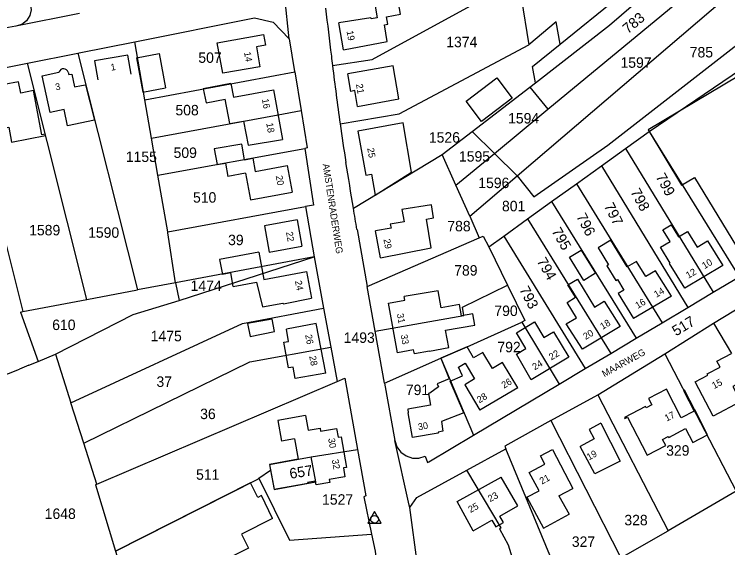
# Model space of a CAD drawing. Extents: x 191922 to 199923, y 328959 to 333350.
# Drawn here: x 193096.1 to 193280.5, y 329507.5 to 329645.3 of the extents above; entities that cross this region are included whole.
import ezdxf

# ---------------------------------------------------------------- set-up
doc = ezdxf.new("R2010")
doc.units = 0
for name, color, linetype in [('enkelbestemming', 7, 'Continuous'), ('Level 12', 7, 'Continuous'), ('Level 14', 7, 'Continuous'), ('Level 18', 7, 'Continuous'), ('Level 6', 7, 'Continuous'), ('maatvoering - maximum aantal wooneenheden', 7, 'Continuous'), ('Maatvoering_symbolen', 7, 'Continuous'), ('recreatiewoning', 7, 'Continuous')]:
    doc.layers.add(name, color=color, linetype=linetype)

# ---------------------------------------------------------------- blocks, each defined once
blk = doc.blocks.new('DC')
at = {"layer": 'Level 12'}
blk.add_lwpolyline([(-1.73, -1), (1.73, -1), (0, 2), (-1.73, -1)], dxfattribs=at)
blk.add_circle((0, 0), 1, dxfattribs=at)

msp = doc.modelspace()

# ---------------------------------------------------------------- linework, layer by layer
at = {"layer": 'Level 18'}
msp.add_lwpolyline([(193224.77, 329623.63), (193216.89, 329617.6), (193212.91, 329622.79)], dxfattribs=at)
at = {"layer": 'Level 6'}
for p, q in [((193237.17, 329637.54), (193286.18, 329677.2)), ((193167.12, 329638.88), (193164.66, 329662.15)), ((193226.29, 329654.23), (193229.13, 329637.4)), ((193112.97, 329645.46), (193096.51, 329642.19)), ((193096.51, 329642.19), (193089.4, 329640.85)), ((193112.87, 329635.28), (193127.24, 329638.14)), ((193129.84, 329623.19), (193127.24, 329638.14)), ((193167.12, 329638.88), (193168.55, 329630.51)), ((193099.49, 329632.6), (193112.52, 329635.21)), ((193112.52, 329635.21), (193112.87, 329635.28)), ((193112.52, 329635.21), (193127.95, 329574.04)), ((193082.99, 329629.29), (193099.49, 329632.6)), ((193114.85, 329571.57), (193099.49, 329632.6)), ((193129.84, 329623.19), (193168.57, 329630.39)), ((193168.55, 329630.51), (193168.57, 329630.39)), ((193168.57, 329630.39), (193170.25, 329620.42)), ((193082.99, 329629.29), (193098.32, 329568.46)), ((193229.36, 329626.42), (193230.79, 329627.52)), ((193214.41, 329614.97), (193229.36, 329626.42)), ((193229.36, 329626.42), (193234.04, 329620.73)), ((193131.57, 329613.27), (193129.84, 329623.19)), ((193131.57, 329613.27), (193164.27, 329619.32)), ((193164.27, 329619.32), (193170.25, 329620.42)), ((193170.25, 329620.42), (193170.26, 329620.38)), ((193170.26, 329620.38), (193171.82, 329610.73)), ((193220.2, 329609.31), (193234.04, 329620.73)), ((193206.71, 329609.08), (193214.41, 329614.97)), ((193214.41, 329614.97), (193220.2, 329609.31)), ((193254.1, 329610.58), (193260.2, 329614.98)), ((193260.2, 329614.98), (193283.41, 329577.43)), ((193133.23, 329603.74), (193131.57, 329613.27)), ((193133.23, 329603.74), (193171.23, 329610.63)), ((193171.82, 329610.73), (193171.23, 329610.63)), ((193171.23, 329610.63), (193173.46, 329595.98)), ((193247.87, 329606.11), (193254.1, 329610.58)), ((193254.1, 329610.58), (193276.74, 329573.45)), ((193183.74, 329595.15), (193206.71, 329609.08)), ((193210.24, 329601.08), (193206.71, 329609.08)), ((193210.24, 329601.08), (193220.2, 329609.31)), ((193220.2, 329609.31), (193226.08, 329603.56)), ((193241.41, 329601.47), (193247.87, 329606.11)), ((193247.87, 329606.11), (193270.19, 329569.55)), ((193135.79, 329589.06), (193133.23, 329603.74)), ((193213.8, 329593.09), (193226.08, 329603.56)), ((193213.8, 329593.09), (193210.24, 329601.08)), ((193234.99, 329596.86), (193241.41, 329601.47)), ((193241.41, 329601.47), (193263.56, 329565.59)), ((193135.79, 329589.06), (193171.38, 329595.59)), ((193173.46, 329595.98), (193171.38, 329595.59)), ((193171.38, 329595.59), (193173.57, 329582.6)), ((193228.78, 329592.4), (193234.99, 329596.86)), ((193234.99, 329596.86), (193256.85, 329561.59)), ((193213.8, 329593.09), (193216.29, 329587.53)), ((193222.64, 329587.98), (193228.78, 329592.4)), ((193228.78, 329592.4), (193250.27, 329557.67)), ((193135.82, 329588.82), (193135.79, 329589.06)), ((193137.8, 329575.9), (193135.82, 329588.82)), ((193184.68, 329589.65), (193187.32, 329574.9)), ((193218.71, 329585.15), (193222.64, 329587.98)), ((193222.64, 329587.98), (193243.63, 329553.72)), ((193187.32, 329574.9), (193216.29, 329587.53)), ((193218.71, 329585.15), (193223.55, 329575.32)), ((193173.57, 329582.6), (193137.8, 329575.9)), ((193138.7, 329571.36), (193173.57, 329582.6)), ((193173.57, 329582.6), (193175.99, 329569.38)), ((193276.74, 329573.45), (193283.41, 329577.43)), ((193276.74, 329573.45), (193283.41, 329577.43)), ((193137.8, 329575.9), (193127.95, 329574.04)), ((193137.8, 329575.9), (193138.7, 329571.36)), ((193114.85, 329571.57), (193127.95, 329574.04)), ((193189.37, 329563.41), (193187.32, 329574.9)), ((193270.19, 329569.55), (193276.74, 329573.45)), ((193270.19, 329569.55), (193276.74, 329573.45)), ((193098.32, 329568.46), (193114.85, 329571.57)), ((193276.81, 329565.45), (193286.47, 329571.38)), ((193263.56, 329565.59), (193270.19, 329569.55)), ((193263.56, 329565.59), (193270.19, 329569.55)), ((193097.68, 329568.33), (193098.32, 329568.46)), ((193097.68, 329568.33), (193102.25, 329555.57)), ((193175.99, 329569.38), (193177.93, 329559.23)), ((193189.37, 329563.41), (193212.33, 329567.45)), ((193227.25, 329565.76), (193236.96, 329549.74)), ((193256.85, 329561.59), (193263.56, 329565.59)), ((193256.85, 329561.59), (193263.56, 329565.59)), ((193264.24, 329557.55), (193276.81, 329565.45)), ((193276.81, 329565.45), (193281.48, 329557.63)), ((193191.78, 329549.93), (193189.37, 329563.41)), ((193250.27, 329557.67), (193256.85, 329561.59)), ((193250.27, 329557.67), (193256.85, 329561.59)), ((193177.93, 329559.23), (193179.55, 329550.4)), ((193102.25, 329555.57), (193106.74, 329557.44)), ((193106.74, 329557.44), (193110.74, 329544.89)), ((193243.63, 329553.72), (193250.27, 329557.67)), ((193243.63, 329553.72), (193250.27, 329557.67)), ((193246.94, 329547), (193264.24, 329557.55)), ((193264.24, 329557.55), (193282.71, 329522.05)), ((193099.84, 329554.58), (193102.25, 329555.57)), ((193191.78, 329549.93), (193206.32, 329556.41)), ((193206.32, 329556.41), (193214.8, 329536.53)), ((193090.88, 329551.01), (193097.46, 329553.63)), ((193099.84, 329554.58), (193097.46, 329553.63)), ((193236.96, 329549.74), (193243.63, 329553.72)), ((193236.96, 329549.74), (193243.63, 329553.72)), ((193179.55, 329550.4), (193181.53, 329551.24)), ((193181.53, 329551.24), (193184.84, 329532.84)), ((193117.39, 329523.88), (193179.55, 329550.4)), ((193191.78, 329549.93), (193194.43, 329535.13)), ((193214.8, 329536.53), (193236.96, 329549.74)), ((193214.8, 329536.53), (193236.96, 329549.74)), ((193234.81, 329540.29), (193246.94, 329547)), ((193246.94, 329547), (193265.06, 329511.87)), ((193114.06, 329534.44), (193110.74, 329544.89)), ((193234.81, 329540.29), (193252.87, 329504.86)), ((193203.27, 329529.66), (193214.8, 329536.53)), ((193203.27, 329529.66), (193214.8, 329536.53)), ((193117.39, 329523.88), (193114.06, 329534.44)), ((193198.2, 329518.47), (193194.43, 329535.13)), ((193198.2, 329518.47), (193194.43, 329535.13)), ((193172.85, 329530.92), (193184.84, 329532.84)), ((193184.84, 329532.84), (193187, 329520.85)), ((193213.03, 329527.52), (193223.18, 329532.99)), ((193238.28, 329496.47), (193223.18, 329532.99)), ((193162.07, 329528.99), (193172.85, 329530.92)), ((193162.07, 329528.99), (193162.3, 329527.54)), ((193202.93, 329529.45), (193203.27, 329529.66)), ((193202.93, 329529.45), (193203.27, 329529.66)), ((193159.32, 329525.4), (193162.3, 329527.54)), ((193200.17, 329520.43), (193213.03, 329527.52)), ((193221.98, 329512.59), (193213.03, 329527.52)), ((193117.07, 329523.74), (193117.39, 329523.88)), ((193117.07, 329523.74), (193122.29, 329506.57)), ((193282.71, 329522.05), (193265.06, 329511.87)), ((193187, 329520.85), (193186.45, 329520.61)), ((193186.45, 329520.61), (193188.46, 329510.99)), ((193198.29, 329517.85), (193200.17, 329520.43)), ((193198.29, 329517.85), (193198.2, 329518.47)), ((193198.29, 329517.85), (193198.2, 329518.47)), ((193203.28, 329482.05), (193198.29, 329517.85)), ((193203.28, 329482.05), (193198.29, 329517.85)), ((193252.87, 329504.86), (193265.06, 329511.87))]:
    msp.add_line(p, q, dxfattribs=at)
for points in [[(193230.79, 329627.52), (193249.9, 329642.45), (193272.89, 329662.27), (193279.89, 329667.9), (193279.4, 329668.5), (193288.89, 329675.49)], [(193094.28, 329668.78), (193100.2, 329648.01), (193100.44, 329646.45), (193100.12, 329644.91), (193099.28, 329643.58), (193098.02, 329642.64), (193096.51, 329642.19)], [(193226.08, 329603.56), (193280.36, 329649.97), (193286.14, 329654.42), (193284.57, 329656.44), (193287.14, 329658.53), (193298.79, 329666.99)], [(193234.04, 329620.73), (193273.26, 329653.18), (193277.04, 329656.5), (193283.29, 329661.52), (193282.47, 329662.58)], [(193226.08, 329603.56), (193230.38, 329598.08), (193249.54, 329611.44), (193292.9, 329645.17), (193308.2, 329657.53)], [(193178.34, 329632.05), (193188.61, 329633.59), (193226.29, 329654.23)], [(193260.2, 329614.98), (193284.07, 329631.18), (193292.21, 329634.6), (193314.72, 329649.94)], [(193127.24, 329638.14), (193158.15, 329644.32), (193163.04, 329643.23), (193167.12, 329638.88)], [(193237.17, 329637.54), (193236.14, 329643.29), (193229.13, 329637.4)], [(193180.31, 329616.98), (193195.6, 329619.55), (193229.13, 329637.4)], [(193230.79, 329627.52), (193230.07, 329631.81), (193237.17, 329637.54)], [(193216.29, 329587.53), (193217.32, 329587.97), (193218.71, 329585.15)], [(193212.33, 329567.45), (193211.95, 329569.6), (193223.55, 329575.32)], [(193223.55, 329575.32), (193228.08, 329566.13), (193227.25, 329565.76)], [(193106.74, 329557.44), (193126.85, 329567.69), (193138.7, 329571.36)], [(193110.74, 329544.89), (193155.11, 329565.38), (193175.99, 329569.38)], [(193206.32, 329556.41), (193213.11, 329559.36), (193227.25, 329565.76)], [(193114.06, 329534.44), (193156.96, 329555.52), (193177.93, 329559.23)], [(193234.81, 329540.29), (193222.86, 329533.73), (193223.18, 329532.99)], [(193194.43, 329535.13), (193194.99, 329533.53), (193196.01, 329532.17), (193197.39, 329531.18)], [(193194.43, 329535.13), (193194.99, 329533.53), (193196.01, 329532.17), (193197.39, 329531.18)], [(193162.3, 329527.54), (193163.24, 329522.49), (193174.01, 329524.45), (193172.85, 329530.92)], [(193197.39, 329531.18), (193198.99, 329530.64), (193200.69, 329530.6), (193202.32, 329531.08), (193202.93, 329529.45)], [(193197.39, 329531.18), (193198.99, 329530.64), (193200.69, 329530.6), (193202.32, 329531.08), (193202.93, 329529.45)], [(193122.29, 329506.57), (193159.04, 329525.2), (193159.32, 329525.4)], [(193159.32, 329525.4), (193167.2, 329509.46), (193188.46, 329510.99)], [(193221.98, 329512.59), (193221.48, 329512.31), (193223.71, 329508.25), (193233.55, 329476.11), (193228.59, 329474.26), (193233.54, 329466.52)], [(193188.46, 329510.99), (193189.37, 329506.57), (193189.54, 329505.13)]]:
    msp.add_lwpolyline(points, dxfattribs=at)
for centre, radius, start, end in [((194109.72, 329753.07), 939.19, 186.4946, 187.25452), ((193840.1, 329711.07), 666.46, 186.59977, 186.8089), ((193862.72, 329714.13), 689.28, 186.83892, 188.10285), ((193852.19, 329712.63), 678.66, 188.10273, 188.956), ((186406.13, 328494.91), 6866.34, 9.220641, 9.320713), ((192554.75, 329485.16), 638.53, 9.41798, 9.91861)]:
    msp.add_arc(centre, radius, start, end, dxfattribs=at)
at = {"layer": 'recreatiewoning'}
for p, q in [((193181.2, 329636.07), (193179.94, 329643.06)), ((193149.99, 329630.05), (193148.57, 329637.85)), ((193127.71, 329634.04), (193133.57, 329635.13)), ((193127.71, 329634.04), (193129.36, 329625.17)), ((193133.57, 329635.13), (193135.22, 329626.27)), ((193110.05, 329630.28), (193110.16, 329629.69)), ((193159.58, 329631.72), (193149.99, 329630.05)), ((193152.09, 329627.39), (193144.9, 329625.99)), ((193152.09, 329627.39), (193152.74, 329623.85)), ((193129.36, 329625.17), (193135.22, 329626.27)), ((193144.9, 329625.99), (193145.71, 329622.36)), ((193152.74, 329623.85), (193163.11, 329625.72)), ((193163.11, 329625.72), (193165.42, 329612.93)), ((193145.71, 329622.36), (193150.64, 329623.3)), ((193151.81, 329617.05), (193150.64, 329623.3)), ((193184.84, 329621.4), (193195.49, 329623.39)), ((193151.82, 329617.05), (193155.32, 329617.67)), ((193155.32, 329617.67), (193156.51, 329611.45)), ((193184.9, 329615.08), (193186.93, 329603.72)), ((193156.51, 329611.45), (193165.42, 329612.93)), ((193148.5, 329606.44), (193150.69, 329606.84)), ((193150.69, 329606.84), (193151.33, 329603.39)), ((193155.89, 329604.24), (193151.33, 329603.39)), ((193155.89, 329604.24), (193157.17, 329597.3)), ((193157.17, 329597.3), (193167.9, 329599.29)), ((193203.91, 329596.06), (193196.3, 329594.83)), ((193204.46, 329592.67), (193203.91, 329596.06)), ((193169.18, 329592.19), (193170.44, 329585.32)), ((193190.75, 329582.34), (193189.5, 329589.33)), ((193159.31, 329583.78), (193149.15, 329581.88)), ((193159.31, 329583.78), (193160.63, 329576.73)), ((193149.15, 329581.88), (193149.87, 329578.03)), ((193279.22, 329580.34), (193269.4, 329574.52)), ((193152.05, 329578.44), (193149.87, 329578.03)), ((193152.7, 329574.98), (193152.05, 329578.44)), ((193265.96, 329572.47), (193256.16, 329566.64)), ((193163.36, 329563.3), (193162.74, 329566.54)), ((193252.72, 329564.59), (193242.93, 329558.75)), ((193167, 329560.77), (193166.43, 329563.89)), ((193203.38, 329558.27), (193208.37, 329559.15)), ((193239.47, 329556.7), (193229.68, 329550.85)), ((193226.23, 329548.8), (193216.44, 329542.97)), ((193197.79, 329543.29), (193197.9, 329542.35)), ((193171.34, 329541.66), (193164.19, 329540.34)), ((193164.19, 329540.34), (193165.15, 329535.03)), ((193247.68, 329539.61), (193252.67, 329529.86)), ((193168.49, 329535.63), (193165.15, 329535.03)), ((193168.49, 329535.63), (193169.45, 329530.31)), ((193232.12, 329531.2), (193235.19, 329532.81)), ((193235.19, 329532.81), (193240.48, 329522.76)), ((193233.24, 329529.08), (193232.12, 329531.2)), ((193169.45, 329530.31), (193162.07, 329528.99)), ((193162.07, 329528.99), (193163.24, 329522.49)), ((193229.2, 329526.91), (193233.24, 329529.08)), ((193210.54, 329519.43), (193221.98, 329525.7)), ((193226.28, 329518.29), (193221.98, 329525.7)), ((193231.73, 329522.2), (193229.2, 329526.91)), ((193171.95, 329524.06), (193163.24, 329522.49)), ((193228.59, 329520.53), (193231.73, 329522.2)), ((193236.86, 329520.86), (193240.48, 329522.76)), ((193228.59, 329520.53), (193232.84, 329512.54)), ((193236.86, 329520.86), (193239.54, 329516.11)), ((193214.71, 329511.82), (193210.54, 329519.43)), ((193232.84, 329512.54), (193239.54, 329516.11)), ((193214.71, 329511.82), (193219.54, 329514.59))]:
    msp.add_line(p, q, dxfattribs=at)
for points in [[(193195.95, 329645.25), (193195.26, 329649.24), (193189.28, 329647.84), (193189.87, 329644.38), (193188.32, 329644.11), (193188.28, 329644.38), (193179.94, 329643.06)], [(193181.2, 329636.07), (193192.5, 329638.2), (193191.75, 329642.51), (193192.67, 329642.67), (193192.34, 329644.62), (193195.95, 329645.25)], [(193148.57, 329637.85), (193160.54, 329640.03), (193161.02, 329637.28), (193158.69, 329636.84), (193159.58, 329631.72)], [(193323.84, 329639.49), (193312.98, 329630.95), (193314.65, 329628.82), (193321.63, 329634.25), (193326.32, 329628.76), (193317.36, 329621.83), (193312.77, 329628.03), (193311.6, 329627.09), (193303.21, 329641.11), (193292.61, 329634.84), (193291.14, 329637.32), (193285.93, 329634.22), (193287.4, 329631.74), (193259.94, 329615.42), (193268.58, 329601.14), (193271.87, 329603.13), (193282.78, 329585.28)], [(193126.3, 329629.81), (193125.42, 329634.74), (193116.85, 329633.21), (193117.73, 329628.29)], [(193114.47, 329627.05), (193116.8, 329617.93), (193109.86, 329616.45), (193108.96, 329620.65), (193105.36, 329619.88), (193103.33, 329629.39), (193107.65, 329630.34)], [(193195.49, 329623.39), (193194.02, 329631.93), (193182.32, 329629.87)], [(193110.16, 329629.69), (193110.94, 329629.83), (193111.65, 329626.52), (193113.46, 329626.86), (193114.47, 329627.05)], [(193184.84, 329621.4), (193184.12, 329625.53), (193183.1, 329625.34), (193182.32, 329629.87)], [(193212.91, 329622.79), (193220.8, 329628.83), (193224.77, 329623.63)], [(193104.14, 329613.94), (193104.08, 329614.25), (193103.23, 329614.09), (193101.02, 329625.53), (193097.78, 329624.9), (193097.21, 329627.85), (193093.51, 329627.13), (193093.35, 329627.97), (193092.83, 329627.87), (193093.01, 329626.94), (193090.68, 329626.49), (193090.51, 329627.42), (193090, 329627.32), (193090.16, 329626.49), (193086.42, 329625.76), (193088.47, 329614.94), (193094.68, 329616.11), (193095.41, 329612.24), (193104.14, 329613.94)], [(193198.79, 329604.46), (193196.6, 329617.19), (193184.9, 329615.08)], [(193155.64, 329607.68), (193154.93, 329611.71), (193147.74, 329610.47), (193148.5, 329606.44)], [(193155.64, 329607.68), (193157.75, 329608.08), (193158.39, 329604.64), (193166.63, 329606.17), (193167.9, 329599.29)], [(193186.93, 329603.72), (193188.44, 329603.97), (193189.33, 329598.55), (193198.79, 329604.46)], [(193196.3, 329594.83), (193196.87, 329591.67), (193193.29, 329591.03), (193193.47, 329590.03), (193189.49, 329589.32)], [(193169.18, 329592.19), (193160.74, 329590.63), (193161.95, 329583.83), (193170.44, 329585.32)], [(193190.75, 329582.34), (193203.88, 329584.93), (193202.62, 329592.34), (193204.46, 329592.67)], [(193269.4, 329574.52), (193265.43, 329580.89), (193265.61, 329581), (193263.12, 329585.07), (193265.58, 329586.53), (193263.73, 329589.59), (193265.92, 329590.89), (193267.79, 329587.79), (193270.1, 329589.17), (193272.56, 329585.13), (193275.29, 329586.76), (193279.22, 329580.34)], [(193265.96, 329572.47), (193261.82, 329579.01), (193259.31, 329577.5), (193256.88, 329581.43), (193254.51, 329580.01), (193250.29, 329586.89), (193247.01, 329584.91), (193249.69, 329580.54), (193249.23, 329580.26), (193251.54, 329576.5), (193251.97, 329576.76), (193253.65, 329574.02), (193252.22, 329573.15), (193256.16, 329566.64)], [(193246.31, 329578.38), (193243.27, 329576.53), (193239.59, 329582.52), (193242.63, 329584.37), (193246.31, 329578.38)], [(193160.63, 329576.73), (193171.64, 329578.79), (193172.92, 329571.93)], [(193242.93, 329558.75), (193238.78, 329565.28), (193241.43, 329566.88), (193238.96, 329570.83), (193241.14, 329572.15), (193239.18, 329575.33), (193241.64, 329576.82), (193246.08, 329569.63), (193248.57, 329571.14), (193252.72, 329564.59)], [(193152.7, 329574.98), (193158.73, 329576.03), (193160.27, 329569.65), (193165.47, 329570.64), (193165.68, 329570.5), (193172.92, 329571.93)], [(193215.14, 329564.97), (193214.63, 329567.86), (193211.7, 329567.34), (193211.18, 329570.3), (193206.45, 329569.46), (193205.68, 329573.82), (193196.83, 329572.37)], [(193203.38, 329558.27), (193199.5, 329557.57), (193199.32, 329558.55), (193195.16, 329557.8), (193192.85, 329570.63), (193197.01, 329571.38), (193196.83, 329572.37)], [(193162.74, 329566.54), (193156.41, 329565.41), (193157.08, 329562.05), (193163.36, 329563.3)], [(193229.68, 329550.85), (193225.86, 329557.44), (193228.3, 329558.89), (193225.87, 329563.01), (193230.53, 329565.79), (193232.93, 329561.78), (193235.44, 329563.26), (193239.47, 329556.7)], [(193176.62, 329552.54), (193174.16, 329565.37), (193166.43, 329563.89)], [(193208.37, 329559.15), (193207.58, 329563.62), (193215.14, 329564.97)], [(193176.62, 329552.54), (193168.69, 329551.15), (193168.15, 329554.11), (193166.96, 329553.89), (193165.8, 329560.55), (193167, 329560.77)], [(193226.23, 329548.8), (193222.24, 329555.34), (193219.67, 329553.8), (193217.22, 329557.92), (193214.81, 329556.49), (193213.11, 329559.36), (193206.32, 329556.41), (193208.54, 329551.12), (193205.37, 329549.79), (193205.71, 329549.02), (193203.5, 329547.36), (193203.15, 329547.3), (193203.7, 329544.3), (193197.79, 329543.29)], [(193272.06, 329550.33), (193275.34, 329552.06), (193275.19, 329552.35), (193278.54, 329554.12), (193277.72, 329555.65), (193281.43, 329557.6)], [(193212.28, 329542.35), (193208.79, 329550.53), (193211.93, 329551.87), (193210.95, 329554.11), (193212.65, 329555.12), (193215.06, 329551.09), (193212.51, 329549.58), (193216.44, 329542.97)], [(193285.11, 329550.94), (193281.8, 329549.14), (193283.86, 329545.27), (193276.74, 329541.41), (193272.06, 329550.33)], [(193271.98, 329543.03), (193269.33, 329548.19), (193269.06, 329548.05), (193271.81, 329542.71), (193268.47, 329541), (193264.65, 329548.43), (193260.04, 329546.05), (193260.89, 329544.35), (193259.43, 329543.6), (193259.26, 329543.94), (193253.81, 329541.1), (193253.94, 329540.84), (193254.6, 329541.18), (193259.67, 329531.38), (193264.47, 329533.86), (193263.66, 329535.42), (193265.13, 329536.18), (193265.24, 329535.95), (193269.61, 329538.22), (193271.45, 329534.67), (193275.31, 329536.66), (193271.99, 329543.05)], [(193212.28, 329542.35), (193206.48, 329540.06), (193206.9, 329537.57), (193205.62, 329537.35), (193205.68, 329537.06), (193199.02, 329535.9), (193197.9, 329542.35)], [(193171.34, 329541.66), (193172.03, 329537.8), (193175.14, 329538.35), (193175.28, 329537.56), (193179.36, 329538.27), (193179.77, 329535.99), (193180.56, 329536.15), (193181.97, 329528.23), (193181.18, 329528.09), (193181.57, 329525.82), (193177.47, 329525.08), (193177.62, 329524.28), (193174.11, 329523.67), (193173.93, 329524.65), (193171.91, 329524.29), (193171.95, 329524.06)], [(193247.68, 329539.61), (193244.68, 329537.99), (193245.95, 329535.59), (193242.33, 329533.64)], [(193252.67, 329529.86), (193246.12, 329526.52), (193242.33, 329533.64)], [(193162.82, 329515.01), (193159.95, 329520.94), (193159.03, 329520.48), (193157.19, 329524.26), (193122.29, 329506.57), (193123.83, 329501.51)], [(193219.54, 329514.59), (193220.55, 329512.83), (193222.53, 329513.96), (193221.56, 329515.63), (193226.28, 329518.29)], [(193162.82, 329515.01), (193154.81, 329510.97), (193156.6, 329507.38), (193141.88, 329500), (193134.46, 329496.28)]]:
    msp.add_lwpolyline(points, dxfattribs=at)
msp.add_arc((193108.84, 329629.92), 1.26, 16.4162, 160.7255, dxfattribs=at)

# ---------------------------------------------------------------- block references
at = {"layer": 'Level 12'}
msp.add_blockref('DC', (193189.21, 329514.82), dxfattribs=at)

# ---------------------------------------------------------------- texts
at = {"layer": 'enkelbestemming'}
for s, rotation, p in [('783', 39.9456, (193254.7, 329640.07)), ('799', 297.9811, (193261.81, 329603.32)), ('798', 298.0319, (193255.28, 329599.41)), ('797', 296.9252, (193248.44, 329595.75)), ('796', 297.0257, (193241.29, 329593.05)), ('795', 299.8091, (193234.87, 329589.25)), ('794', 300.0162, (193231.05, 329581.49)), ('793', 297.646, (193226.53, 329574.17)), ('329', 0, (193264.58, 329531.24)), ('657', 9.1312, (193167.45, 329525.24)), ('328', 0, (193253.78, 329513.26)), ('327', 0, (193240.2, 329507.68))]:
    msp.add_text(s, height=2.7, rotation=rotation, dxfattribs=at).set_placement(p)
for s, p in [('1374', (193207.74, 329636.75)), ('785', (193270.68, 329634.11)), ('507', (193143.67, 329632.71)), ('1597', (193252.78, 329631.43)), ('508', (193137.75, 329619.15)), ('1594', (193223.73, 329617.05)), ('1526', (193203.25, 329612.1)), ('509', (193137.27, 329608.15)), ('1155', (193124.92, 329607.11)), ('1595', (193211.03, 329607.2)), ('1596', (193216.02, 329600.36)), ('510', (193142.29, 329596.6)), ('801', (193222.15, 329594.37)), ('788', (193208.02, 329589.19)), ('1589', (193099.94, 329588.15)), ('1590', (193115.18, 329587.53)), ('39', (193151.36, 329585.62)), ('789', (193209.8, 329577.76)), ('1474', (193141.68, 329573.79)), ('790', (193220.18, 329567.32)), ('610', (193105.9, 329563.69)), ('1475', (193131.36, 329560.8)), ('1493', (193181.24, 329560.38)), ('792', (193220.96, 329557.95)), ('37', (193132.84, 329549)), ('791', (193197.31, 329546.9)), ('36', (193144.14, 329540.69)), ('511', (193143.08, 329525.02)), ('1527', (193175.65, 329518.58)), ('1648', (193103.96, 329514.9))]:
    msp.add_text(s, height=2.7, dxfattribs=at).set_placement(p)
at = {"layer": 'Level 14'}
msp.add_text('517', height=2.7, rotation=31.033, dxfattribs=at).set_placement((193267.14, 329562.04))
at = {"layer": 'maatvoering - maximum aantal wooneenheden'}
for s, rotation, p in [('19', 280.1408, (193181.96, 329640.89)), ('14', 279.8486, (193155.48, 329635.42)), ('1', 10.0844, (193121.15, 329630.67)), ('3', 12.4231, (193106.9, 329625.57)), ('21', 279.7921, (193184.41, 329627.16)), ('16', 280.2536, (193160.09, 329623.32)), ('18', 280.2536, (193161.21, 329617.09)), ('25', 280.0844, (193187.32, 329610.62)), ('20', 280.433, (193163.67, 329603.48)), ('22', 280.3766, (193166.32, 329588.96)), ('29', 280.1408, (193191.51, 329587.11)), ('10', 30.6689, (193274.48, 329579.39)), ('12', 30.6689, (193270.32, 329576.92)), ('24', 280.6126, (193168.64, 329576.34)), ('14', 30.7475, (193262.06, 329572.01)), ('16', 30.7475, (193257.23, 329569.13)), ('31', 280.1972, (193194.98, 329567.84)), ('18', 30.8261, (193248.15, 329563.73)), ('26', 280.8379, (193171.27, 329562.41)), ('33', 280.1972, (193195.95, 329562.42)), ('20', 30.8261, (193243.77, 329561.11)), ('22', 30.8261, (193234.93, 329555.85)), ('28', 280.8379, (193172.32, 329556.89)), ('24', 30.8261, (193230.62, 329553.27)), ('26', 30.7475, (193222.65, 329548.54)), ('15', 27.8466, (193276.98, 329548.43)), ('28', 30.7475, (193216.3, 329544.75)), ('17', 27.2059, (193264.73, 329540.03)), ('30', 9.8486, (193200.59, 329537.79)), ('30', 280.0279, (193177.2, 329535.65)), ('19', 28.3862, (193244.62, 329529.99)), ('32', 280.0279, (193178.17, 329530.17)), ('21', 28.258, (193232.43, 329523.76)), ('23', 28.7204, (193219.08, 329519.21)), ('25', 28.7204, (193214.01, 329516.42))]:
    msp.add_text(s, height=1.75, rotation=rotation, dxfattribs=at).set_placement(p)
at = {"layer": 'Maatvoering_symbolen'}
for s, rotation, p in [('AMSTENRADERWEG', 278.7462, (193175.76, 329606.54)), ('MAARWEG', 28.8987, (193248.6, 329551.48))]:
    msp.add_text(s, height=1.75, rotation=rotation, dxfattribs=at).set_placement(p)

doc.saveas('drawing.dxf')
